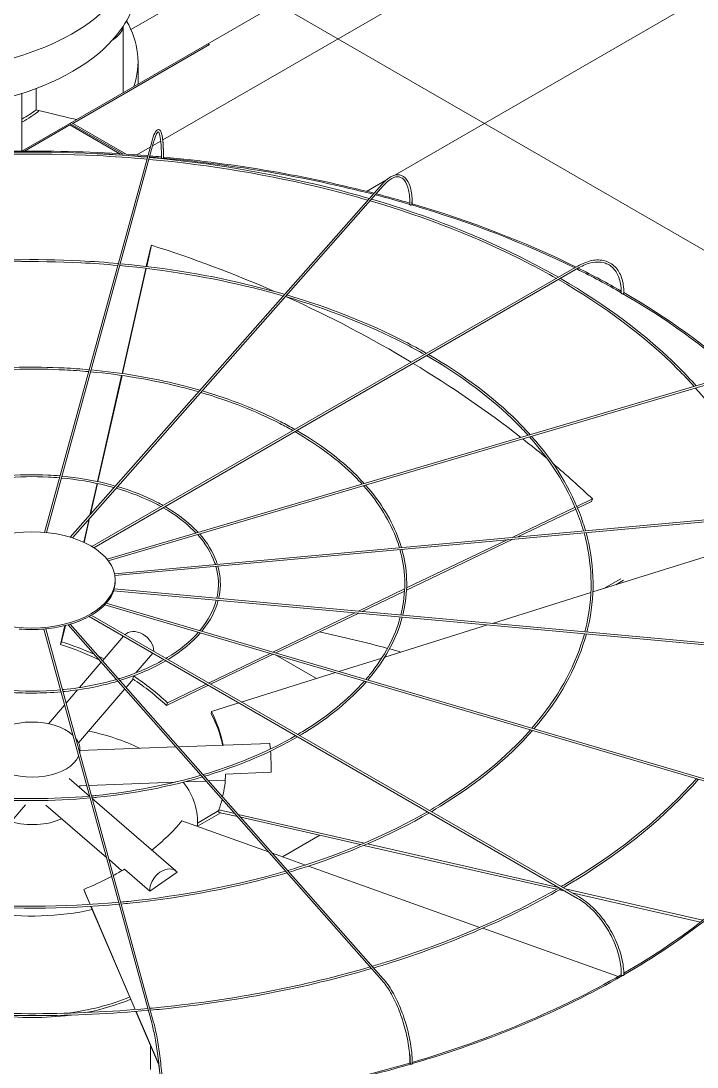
# Model space of a CAD drawing. Header units: millimetres. Extents: x -312439 to 477422, y -331570 to 212570.
# Drawn here: x 356684 to 357532, y 102484 to 103796 of the extents above; entities that cross this region are included whole.
import ezdxf

# ---------------------------------------------------------------- set-up
doc = ezdxf.new("R2010")
doc.units = ezdxf.units.MM

msp = doc.modelspace()

# ---------------------------------------------------------------- linework, layer by layer
at = {"color": 3, "linetype": 'Continuous', "lineweight": 0, "extrusion": (-1.11022e-16, 0.816497, 0.57735)}
for p, q in [((356685.487, 103632.897), (357775.59, 104262.268)), ((356862.206, 103646.926), (357775.51, 104174.222)), ((357145.994, 103972.294), (356822.252, 103785.381)), ((357775.51, 103962.222), (357152.982, 103602.805)), ((357005.596, 103817.712), (360963.333, 101532.712)), ((356920.726, 103766.712), (356749.253, 103667.712)), ((356918.994, 103767.712), (356920.726, 103766.712)), ((356745.789, 103665.712), (356688.988, 103632.918)), ((356745.789, 103667.712), (356812.196, 103629.372)), ((356808.316, 103629.612), (356745.789, 103665.712)), ((356747.521, 103668.712), (356816.093, 103629.122)), ((356713.926, 103154.598), (356848.394, 103644.767)), ((356716.401, 103154.361), (356850.756, 103644.119)), ((356829.739, 103628.181), (356846.498, 103637.857)), ((356849.516, 103639.599), (356859.723, 103645.492)), ((357142.55, 103596.782), (357117.73, 103582.453)), ((356746.237, 103148.496), (357136.915, 103591.178)), ((357138.751, 103589.557), (356748.802, 103147.7)), ((356841.51, 103488.269), (356846.739, 103511.352)), ((356848.069, 103514.784), (356842.048, 103488.204)), ((356846.739, 103511.352), (356848.069, 103514.784)), ((357382.428, 103488.571), (356773.236, 103136.855)), ((357383.652, 103486.45), (356775.601, 103135.391)), ((356811.08, 103353.924), (356840.966, 103485.867)), ((356841.504, 103485.802), (356811.616, 103353.847)), ((356780.387, 103218.417), (356810.537, 103351.527)), ((356811.073, 103351.45), (356780.914, 103218.303)), ((357560.848, 103347.115), (356792.278, 103121.022)), ((356793.913, 103118.949), (357561.539, 103344.765)), ((356770.872, 103176.41), (356779.846, 103216.028)), ((356780.373, 103215.914), (356771.616, 103177.253)), ((357381.37, 103187.272), (357400.977, 103196.682)), ((357399.646, 103193.25), (357382.347, 103184.947)), ((357399.646, 103193.25), (357400.977, 103196.682)), ((356801.654, 103102.725), (357654.742, 103180.734)), ((356802.112, 103100.307), (357654.966, 103178.295)), ((357300.196, 103148.313), (357379.16, 103186.211)), ((357380.136, 103183.886), (357307.387, 103148.971)), ((356763.116, 103142.167), (356769.744, 103171.43)), ((356770.488, 103172.273), (356763.617, 103141.936)), ((357627.083, 103150.562), (357401.556, 103079.911)), ((357301.055, 103145.932), (357167.897, 103082.024)), ((357168.015, 103084.875), (357293.865, 103145.275)), ((357436.587, 103096.525), (357415.228, 103084.194)), ((356801.308, 103083.805), (357654.966, 103005.744)), ((356802.521, 103092.972), (356802.521, 103094.972)), ((357107.456, 103055.81), (357165.52, 103083.677)), ((357430.375, 103088.939), (357440.051, 103094.525)), ((356800.585, 103081.411), (357654.742, 103003.304)), ((357165.377, 103080.815), (357112.344, 103055.363)), ((357399.069, 103079.132), (357275.555, 103040.438)), ((357560.848, 102836.923), (356789.52, 103063.828)), ((356791.358, 103065.841), (357561.539, 102839.273)), ((356769.838, 103049.146), (357382.428, 102695.467)), ((357383.652, 102697.589), (356772.315, 103050.544)), ((357000.292, 103004.378), (357103.151, 103053.744)), ((357108.04, 103053.297), (357003.9, 103003.316)), ((356712.879, 103033.256), (356848.394, 102539.272)), ((356715.358, 103033.479), (356850.756, 102539.92)), ((356734.043, 103013.811), (356739.426, 103037.58)), ((356740.013, 103037.727), (356735.373, 103017.243)), ((356743.492, 103038.653), (357136.915, 102592.861)), ((357138.751, 102594.481), (356746.096, 103039.405)), ((357269.477, 103038.534), (357140.495, 102998.128)), ((356812.934, 103024.264), (356786.588, 102993.523)), ((356734.043, 103013.811), (356735.373, 103017.243)), ((356784.978, 102991.645), (356757.774, 102959.903)), ((356849.727, 103003.022), (356828.602, 102978.374)), ((356919.466, 102965.587), (356996.993, 103002.795)), ((357000.602, 103001.733), (356922.108, 102964.061)), ((357054.855, 102971.299), (357003.741, 103000.81)), ((357136.89, 102996.999), (357082.886, 102980.081)), ((357078.683, 102978.764), (356960.674, 102941.795)), ((356825.068, 102970.476), (356816.13, 102960.048)), ((356755.342, 102957.066), (356740.933, 102940.253)), ((356814.521, 102958.17), (356756.553, 102890.534)), ((356919.433, 102962.777), (356866.72, 102937.478)), ((356868.051, 102940.91), (356916.791, 102964.303)), ((356866.72, 102937.478), (356868.051, 102940.91)), ((356957.498, 102940.8), (356923.155, 102930.042)), ((356739.009, 102938.008), (356718.952, 102914.605)), ((356923.06, 102927.085), (356923.155, 102930.042)), ((356995.997, 102889.875), (356881.795, 102885.643)), ((356878.631, 102885.525), (356758.357, 102881.068)), ((356758.357, 102882.111), (356758.357, 102876.737)), ((356940.998, 102851.448), (356998.227, 102853.569)), ((356770.26, 102823.76), (356744.717, 102845.894)), ((356766.682, 102837.131), (356757.676, 102836.797)), ((356758.357, 102836.822), (356758.357, 102834.074)), ((356877.811, 102841.249), (356769.197, 102837.224)), ((356916.442, 102842.681), (356889.715, 102841.691)), ((356940.521, 102843.574), (356919.606, 102842.798)), ((356878.704, 102729.784), (356773.711, 102820.769)), ((356625.175, 102737.242), (356690.017, 102812.899)), ((356791.434, 102746.903), (356715.761, 102812.48)), ((356932.614, 102805.556), (356905.635, 102789.98)), ((356905.635, 102785.98), (356934.84, 102802.842)), ((356932.543, 102803.365), (356932.639, 102806.322)), ((356955.823, 102798.058), (356932.543, 102803.365)), ((356932.639, 102806.322), (356952.532, 102801.787)), ((356956.622, 102800.855), (357114.791, 102764.8)), ((357110.212, 102762.865), (356959.912, 102797.126)), ((356994.95, 102753.723), (356886.244, 102792.55)), ((356905.635, 102785.624), (356905.635, 102792.874)), ((357059.017, 102774.535), (357012.26, 102747.54)), ((357355.872, 102706.866), (357114.305, 102761.932)), ((357118.849, 102763.874), (357358.605, 102709.221)), ((356810.822, 102730.102), (356794.767, 102744.015)), ((357040.972, 102737.285), (356999.72, 102752.019)), ((356814.097, 102732.057), (356845.893, 102704.504)), ((357259.981, 102659.061), (357044.746, 102735.937)), ((356845.893, 102704.504), (356880.088, 102728.324)), ((356763.05, 102706.734), (356771.17, 102687.818)), ((356764.285, 102703.397), (356763.05, 102706.734)), ((356770.978, 102687.806), (356764.285, 102703.397)), ((357367.13, 102704.299), (357359.396, 102706.062)), ((357366.7, 102707.376), (357539.418, 102668.004)), ((357536.451, 102665.702), (357375.225, 102702.454)), ((356827.583, 102555.951), (356772.004, 102685.415)), ((356772.197, 102685.427), (356827.773, 102555.966)), ((357433.038, 102597.25), (357263.352, 102657.857)), ((356857.278, 102486.778), (356828.602, 102553.576)), ((356828.793, 102553.591), (356857.211, 102487.394)), ((356846.678, 102511.472), (356846.678, 102480.796))]:
    msp.add_line(p, q, dxfattribs=at)
at = {"color": 4, "linetype": 'Continuous', "lineweight": 0, "extrusion": (-1.11022e-16, 0.816497, 0.57735)}
for p, q in [((356812.694, 103789.638), (356812.694, 103706.34)), ((356831.14, 103744.938), (356831.14, 103716.99)), ((356685.663, 103705.454), (356685.663, 103632.999)), ((356703.428, 103711.589), (356703.428, 103684.764)), ((356703.428, 103684.764), (356746.106, 103674.305)), ((356685.663, 103669.074), (356686.639, 103669.638))]:
    msp.add_line(p, q, dxfattribs=at)
at = {"color": 4, "linetype": 'Continuous', "lineweight": 0}
for centre, major_axis, start_param, end_param in [((356550.673, 103894.992), (280.467, 0), 2.09061646, 5.89048623), ((356550.673, 103894.992), (192.285, 0), 2.38113558, 5.89048623), ((356550.673, 103898.192), (188.366, 0), 2.40326565, 5.89048623), ((356550.673, 103847.392), (280.467, 0), 3.14159265, 5.89048623), ((356550.673, 103847.392), (280.467, 0), 5.89048623, 6.28318531), ((356550.673, 103744.938), (-280.467, 0), 2.94940144, 3.46347913), ((356764.876, 103791.697), (47.818, 0), 5.52075839, 6.19932215), ((356550.673, 103752.192), (192.285, 0), 5.4906313, 5.63043956), ((356550.673, 103748.138), (192.285, 0), 5.4906313, 5.66499498)]:
    msp.add_ellipse(centre, major_axis=major_axis, ratio=0.57735027, start_param=start_param, end_param=end_param, dxfattribs=at)
at = {"color": 3, "linetype": 'Continuous', "lineweight": 0}
for centre, major_axis, ratio, start_param, end_param in [((356764.876, 103699.697), (47.818, 0), 0.57735027, 4.30900682, 4.49381771), ((356698.462, 103027.437), (-1048.768, 0), 0.57735027, 4.57359934, 4.85199434), ((356698.462, 103027.437), (-1046.319, 0), 0.57735027, 4.57364216, 4.63432464), ((356698.462, 103027.437), (-1046.319, 0), 0.57735027, 4.55682048, 4.57124415), ((356698.462, 103027.437), (-1048.768, 0), 0.57735027, 4.55718579, 4.57120693), ((356861.805, 103624.191), (1.225, -0.004), 0.56474576, 3.14159265, 4.55699194), ((356861.805, 103624.191), (1.225, -0.004), 0.56474576, 4.55699194, 6.12778827), ((356698.462, 103027.437), (-1046.319, 0), 0.57735027, 4.2914666, 4.55448885), ((356861.996, 103624.889), (1.225, 0), 0.57735027, 5.71748689, 6.28318531), ((356698.462, 103027.437), (-1048.768, 0), 0.57735027, 4.29134899, 4.55463788), ((356698.462, 103027.437), (-1046.319, 0), 0.57735027, 4.24262693, 4.28868124), ((356698.462, 103027.437), (-1048.768, 0), 0.57735027, 4.24381435, 4.28857014), ((357173.325, 103565.752), (1.225, -0.01), 0.56597275, 3.14159265, 4.24604342), ((357173.325, 103565.752), (1.225, -0.01), 0.56597275, 4.24604342, 5.81683974), ((356698.462, 103027.437), (-1046.319, 0), 0.57735027, 4.00461262, 4.24016109), ((357173.881, 103566.382), (1.225, 0), 0.57735027, 5.29033196, 6.28318531), ((356698.462, 103027.437), (-1048.768, 0), 0.57735027, 4.00443097, 4.24060103), ((356699.792, 102860.157), (-942.562, 365.4), 0.65992862, 4.64663537, 4.80984928), ((356698.462, 103027.437), (-1046.319, 0), 0.57735027, 3.92863661, 4.00129229), ((356698.462, 103027.437), (-1048.768, 0), 0.57735027, 3.93098858, 4.00111844), ((357438.321, 103454.594), (1.225, -0.016), 0.56830663, 3.14159265, 3.93464288), ((357438.321, 103454.594), (1.225, -0.016), 0.56830663, 3.93464288, 5.50543921), ((356698.462, 103027.437), (-1046.319, 0), 0.57735027, 3.70570419, 3.9258203), ((357439.187, 103455.094), (-1.225, 0), 0.57735027, 1.83263032, 3.14159265), ((356698.462, 103027.437), (-1048.768, 0), 0.57735027, 3.70411228, 3.92650775), ((356699.792, 102860.157), (-942.562, 365.4), 0.65992862, 4.45394149, 4.62923067), ((356699.792, 102860.157), (-942.562, 365.4), 0.65992862, 4.28319099, 4.45112181), ((356699.792, 102860.157), (-942.562, 365.4), 0.65992862, 4.23904287, 4.2800546), ((356699.792, 102860.157), (-942.562, 365.4), 0.65992862, 4.15803474, 4.22871948), ((356698.029, 103092.972), (-104.492, 0), 0.57735027, 2.67392209, 2.98094469), ((356698.029, 103092.972), (-104.492, 0), 0.57735027, 2.98808135, 3.14159265), ((356698.029, 103092.972), (-104.492, 0), 0.57735027, 2.35976282, 2.66678542), ((356698.029, 103092.972), (-104.492, 0), 0.57735027, 2.04560356, 2.35262616), ((356698.029, 103092.972), (-104.492, 0), 0.57735027, 1.41728503, 1.72430763), ((356698.029, 103092.972), (-104.492, 0), 0.57735027, 1.73144429, 2.03846689), ((356831.051, 103011.431), (-16.786, 14.386), 0.73180825, 3.6699438, 6.25547108), ((356698.462, 102462.548), (1046.319, 0), 0.57735027, 1.13086203, 1.21917829), ((356698.462, 102856.725), (-226.18, 87.683), 0.65992862, 4.59602029, 4.80984928), ((356699.792, 102860.157), (226.18, -87.683), 0.65992862, 1.48816133, 1.66825663), ((356698.462, 102462.548), (1046.319, 0), 0.57735027, 1.11315293, 1.12829513), ((356699.792, 102860.157), (226.18, -87.683), 0.65992862, 1.43137513, 1.46305029), ((356698.462, 102856.725), (-226.18, 87.683), 0.65992862, 4.15803474, 4.39268064), ((356699.792, 102860.157), (226.18, -87.683), 0.65992862, 1.01644208, 1.25303729), ((356698.462, 102856.725), (242.456, -7.798), 0.79709982, 0.20115917, 0.41264052), ((356698.557, 102859.682), (242.456, -7.798), 0.79709982, 0.18583027, 0.41264052), ((356698.462, 102882.111), (-59.895, 0), 0.57735027, 3.69756416, 5.76575409), ((356698.462, 102792.874), (-207.174, 0), 0.57735027, 4.00561733, 4.36390833), ((356698.462, 102882.111), (-59.895, 0), 0.57735027, 3.02719924, 3.57014533), ((356996.815, 102867.783), (-0.819, 22.092), 0.05230802, 5.46284956, 6.28318531), ((356698.462, 102882.111), (-59.895, 0), 0.57735027, 0.78539816, 2.89978042), ((356996.815, 102867.783), (-0.819, 22.092), 0.05230802, 4.01155215, 5.31083021), ((356698.557, 102859.682), (242.456, -7.798), 0.79709982, 6.13145768, 6.28093219), ((356698.462, 102792.874), (-207.174, 0), 0.57735027, 3.08204121, 3.55783774), ((356698.557, 102859.682), (242.456, -7.798), 0.79709982, 6.04401129, 6.11604234), ((356698.462, 102822.489), (-59.895, 0), 0.57735027, 1.1079301, 2.23846982), ((356697.226, 102860.062), (-227.492, -84.221), 0.6873805, 2.02158825, 2.2576377), ((356698.462, 103027.437), (-1046.319, 0), 0.57735027, 2.35898226, 2.6687056), ((356698.462, 103027.437), (-1048.768, 0), 0.57735027, 2.35667794, 2.66891462), ((356697.226, 102860.062), (-227.492, -84.221), 0.6873805, 1.7758456, 1.84274406), ((356864.226, 102713.077), (14.478, 16.707), 0.67950023, 6.14949631, 8.84418497), ((356697.226, 102860.062), (-227.492, -84.221), 0.6873805, 1.60582316, 1.76537716), ((356698.462, 102792.874), (-207.174, 0), 0.57735027, 1.30817895, 1.9425337), ((356698.462, 103027.437), (-1046.319, 0), 0.57735027, 2.04376734, 2.35460013), ((356698.462, 103027.437), (-1048.768, 0), 0.57735027, 2.04258502, 2.35459852), ((357438.321, 102599.779), (-1.225, 0.017), 0.58625442, 0, 0.79329185), ((357439.187, 102599.279), (-1.225, 0), 0.57735027, 0.26183399, 3.14159265), ((356698.462, 102668.369), (-207.174, 0), 0.57735027, 1.77816663, 2.202298), ((356698.462, 102668.369), (-212.072, 0), 0.57735027, 1.89063678, 2.19285982), ((356698.462, 102668.369), (-212.072, 0), 0.57735027, 1.3476903, 1.79509044), ((356698.462, 103027.437), (-1046.319, 0), 0.57735027, 1.72891751, 2.04055715), ((356698.462, 103027.437), (-1048.768, 0), 0.57735027, 1.72854634, 2.04038352), ((357173.325, 102488.621), (-1.225, 0.011), 0.58858829, 0, 0.47632773), ((357173.881, 102487.991), (-1.225, 0), 0.57735027, 0, 3.14159265)]:
    msp.add_ellipse(centre, major_axis=major_axis, ratio=ratio, start_param=start_param, end_param=end_param, dxfattribs=at)
msp.add_ellipse((356698.029, 103094.972), major_axis=(-104.492, 0), ratio=0.57735027, dxfattribs=at)
for points, knots in [([(356863.221, 103624.889), (356863.221, 103631.703), (356863.015, 103637.769), (356862.204, 103647.843), (356861.606, 103651.839), (356859.999, 103657.526), (356859.097, 103659.587), (356855.957, 103660.048), (356854.963, 103659.458), (356852.759, 103657.117), (356851.529, 103654.499), (356849.611, 103648.973), (356849.002, 103646.982), (356848.394, 103644.767)], [4.71238898, 4.71238898, 4.71238898, 4.71238898, 5.02654825, 5.02654825, 5.34070751, 5.34070751, 5.65486678, 5.65486678, 5.82360284, 5.82360284, 6.1377621, 6.1377621, 6.28318531, 6.28318531, 6.28318531, 6.28318531]), ([(356850.756, 103644.119), (356852.029, 103648.759), (356853.306, 103652.325), (356855.53, 103656.647), (356856.527, 103657.246), (356856.633, 103657.246), (356857.452, 103656.652), (356858.861, 103651.994), (356859.439, 103648.594), (356860.281, 103639.621), (356860.529, 103633.901), (356860.581, 103626.349), (356860.583, 103625.281), (356860.58, 103624.194)], [6.28318531, 6.28318531, 6.28318531, 6.28318531, 6.59845219, 6.59845219, 6.89265788, 6.89265788, 7.20992592, 7.20992592, 7.50402257, 7.50402257, 7.81881569, 7.81881569, 7.86952551, 7.86952551, 7.86952551, 7.86952551]), ([(356861.694, 103649.43), (356861.73, 103649.187), (356861.766, 103648.94), (356862.374, 103644.593), (356862.751, 103639.38), (356863.003, 103630.431), (356863.039, 103627.39), (356863.03, 103624.19)], [1.101311746, 1.101311746, 1.101311746, 1.101311746, 1.120767624, 1.120767624, 1.438035664, 1.438035664, 1.586302602, 1.586302602, 1.586302602, 1.586302602]), ([(356843.039, 103625.248), (356821.794, 103627.17), (356800.435, 103628.669), (356703.734, 103633.513), (356627.668, 103632), (356553.018, 103625.248)], [3.771589677, 3.771589677, 3.771589677, 3.771589677, 3.840445898, 3.840445898, 4.082391957, 4.082391957, 4.082391957, 4.082391957]), ([(356842.381, 103622.848), (356821.589, 103624.723), (356800.687, 103626.193), (356704.436, 103631.064), (356628.347, 103629.581), (356553.676, 103622.848)], [3.7720633, 3.7720633, 3.7720633, 3.7720633, 3.839550132, 3.839550132, 4.081918334, 4.081918334, 4.081918334, 4.081918334]), ([(357119.463, 103571.404), (357102.736, 103576.277), (357085.753, 103580.861), (356997.078, 103602.946), (356921.739, 103615.568), (356844.859, 103622.623)], [3.459637643, 3.459637643, 3.459637643, 3.459637643, 3.519736913, 3.519736913, 3.769381517, 3.769381517, 3.769381517, 3.769381517]), ([(357121.254, 103573.433), (357103.992, 103578.479), (357086.46, 103583.216), (356997.362, 103605.374), (356922.205, 103617.964), (356845.517, 103625.022)], [3.458315721, 3.458315721, 3.458315721, 3.458315721, 3.520259366, 3.520259366, 3.768912043, 3.768912043, 3.768912043, 3.768912043]), ([(357175.106, 103566.382), (357175.106, 103573.242), (357174.504, 103579.438), (357172.119, 103589.939), (357170.34, 103594.251), (357165.618, 103600.59), (357162.622, 103602.613), (357156.062, 103603.752), (357152.625, 103603.058), (357145.372, 103599.378), (357141.515, 103596.234), (357137.418, 103591.744), (357137.166, 103591.463), (357136.915, 103591.178)], [4.71238898, 4.71238898, 4.71238898, 4.71238898, 5.02654825, 5.02654825, 5.34070751, 5.34070751, 5.65486678, 5.65486678, 5.94845155, 5.94845155, 6.26261081, 6.26261081, 6.28318531, 6.28318531, 6.28318531, 6.28318531]), ([(357138.751, 103589.557), (357142.407, 103593.7), (357146.039, 103596.762), (357152.771, 103600.45), (357155.833, 103601.075), (357161.198, 103600.135), (357163.586, 103598.56), (357167.694, 103592.966), (357169.36, 103588.947), (357171.569, 103578.936), (357172.128, 103572.973), (357172.104, 103566.147), (357172.102, 103565.955), (357172.101, 103565.762)], [6.28318531, 6.28318531, 6.28318531, 6.28318531, 6.59783007, 6.59783007, 6.91209691, 6.91209691, 7.22936495, 7.22936495, 7.54663299, 7.54663299, 7.86046851, 7.86046851, 7.86952551, 7.86952551, 7.86952551, 7.86952551]), ([(357355.835, 103473.218), (357344.097, 103479.923), (357332.051, 103486.448), (357259.969, 103523.469), (357193.359, 103549.71), (357122.06, 103570.644)], [3.146975566, 3.146975566, 3.146975566, 3.146975566, 3.199958928, 3.199958928, 3.456525414, 3.456525414, 3.456525414, 3.456525414]), ([(357358.29, 103474.636), (357346.111, 103481.618), (357333.6, 103488.407), (357261.201, 103525.585), (357194.847, 103551.758), (357123.849, 103572.671)], [3.145113132, 3.145113132, 3.145113132, 3.145113132, 3.200037836, 3.200037836, 3.455209352, 3.455209352, 3.455209352, 3.455209352]), ([(357174.513, 103569.8), (357174.536, 103568.983), (357174.549, 103568.156), (357174.556, 103566.799), (357174.555, 103566.275), (357174.55, 103565.748)], [7.8059806913, 7.8059806913, 7.8059806913, 7.8059806913, 7.8451401512, 7.8451401512, 7.8694167814, 7.8694167814, 7.8694167814, 7.8694167814]), ([(356806.472, 103491.953), (356790.624, 103493.381), (356774.691, 103494.496), (356702.376, 103498.112), (356645.455, 103496.987), (356589.585, 103491.953)], [3.772165081, 3.772165081, 3.772165081, 3.772165081, 3.840593344, 3.840593344, 4.081816553, 4.081816553, 4.081816553, 4.081816553]), ([(356805.814, 103489.553), (356790.419, 103490.934), (356774.943, 103492.02), (356703.077, 103495.663), (356646.133, 103494.568), (356590.243, 103489.553)], [3.772797592, 3.772797592, 3.772797592, 3.772797592, 3.839399606, 3.839399606, 4.081184042, 4.081184042, 4.081184042, 4.081184042]), ([(357015.136, 103453.189), (357002.344, 103456.92), (356989.354, 103460.425), (356922.735, 103476.989), (356866.416, 103486.427), (356808.95, 103491.727)], [3.459218713, 3.459218713, 3.459218713, 3.459218713, 3.520344822, 3.520344822, 3.768597722, 3.768597722, 3.768597722, 3.768597722]), ([(357440.411, 103455.094), (357440.411, 103461.995), (357439.467, 103468.375), (357435.733, 103479.489), (357432.94, 103484.224), (357425.746, 103491.504), (357421.352, 103494.047), (357411.483, 103496.653), (357406.016, 103496.721), (357394.559, 103494.446), (357388.563, 103492.094), (357382.533, 103488.632), (357382.48, 103488.602), (357382.428, 103488.571)], [3.14159265, 3.14159265, 3.14159265, 3.14159265, 3.45575192, 3.45575192, 3.76991118, 3.76991118, 4.08269654, 4.08269654, 4.39544819, 4.39544819, 4.70960746, 4.70960746, 4.71238898, 4.71238898, 4.71238898, 4.71238898]), ([(357383.652, 103486.45), (357389.402, 103489.77), (357395.127, 103492.011), (357405.925, 103494.151), (357410.991, 103494.052), (357419.994, 103491.598), (357423.94, 103489.249), (357430.431, 103482.475), (357432.973, 103478.042), (357436.353, 103467.453), (357437.185, 103461.303), (357437.096, 103454.611)], [1.57079633, 1.57079633, 1.57079633, 1.57079633, 1.88806437, 1.88806437, 2.20533241, 2.20533241, 2.52260045, 2.52260045, 2.83986849, 2.83986849, 3.15713653, 3.15713653, 3.15713653, 3.15713653]), ([(357013.345, 103451.159), (357001.087, 103454.719), (356988.648, 103458.07), (356922.452, 103474.561), (356865.95, 103484.032), (356808.292, 103489.328)], [3.460983159, 3.460983159, 3.460983159, 3.460983159, 3.519648571, 3.519648571, 3.769222865, 3.769222865, 3.769222865, 3.769222865]), ([(357528.581, 103337.623), (357521.948, 103345.023), (357515.017, 103352.336), (357466.797, 103400.524), (357416.388, 103438.381), (357358.293, 103471.809)], [2.833719703, 2.833719703, 2.833719703, 2.833719703, 2.880073873, 2.880073873, 3.143270218, 3.143270218, 3.143270218, 3.143270218]), ([(357531.182, 103338.389), (357524.305, 103346.096), (357517.107, 103353.708), (357468.701, 103402.1), (357418.516, 103439.858), (357360.744, 103473.224)], [2.831913395, 2.831913395, 2.831913395, 2.831913395, 2.879924499, 2.879924499, 3.141418031, 3.141418031, 3.141418031, 3.141418031]), ([(357190.56, 103377.797), (357182.054, 103382.637), (357173.333, 103387.352), (357119.54, 103414.981), (357069.505, 103434.686), (357015.943, 103450.401)], [3.148849473, 3.148849473, 3.148849473, 3.148849473, 3.199944541, 3.199944541, 3.456834427, 3.456834427, 3.456834427, 3.456834427]), ([(357193.017, 103379.215), (357184.068, 103384.333), (357174.883, 103389.311), (357120.772, 103417.097), (357070.992, 103436.734), (357017.732, 103452.428)], [3.146361804, 3.146361804, 3.146361804, 3.146361804, 3.200049713, 3.200049713, 3.455080387, 3.455080387, 3.455080387, 3.455080387]), ([(357320.338, 103276.364), (357315.578, 103281.646), (357310.615, 103286.869), (357274.637, 103322.821), (357236.725, 103351.274), (357193.021, 103376.389)], [2.83591825, 2.83591825, 2.83591825, 2.83591825, 2.880098074, 2.880098074, 3.143909361, 3.143909361, 3.143909361, 3.143909361]), ([(357322.943, 103277.13), (357317.936, 103282.719), (357312.705, 103288.241), (357276.54, 103324.397), (357238.853, 103352.751), (357195.472, 103377.804)], [2.833499431, 2.833499431, 2.833499431, 2.833499431, 2.879899034, 2.879899034, 3.141439875, 3.141439875, 3.141439875, 3.141439875]), ([(356769.918, 103358.702), (356759.462, 103359.637), (356748.951, 103360.369), (356701.014, 103362.757), (356663.233, 103362.02), (356626.14, 103358.702)], [3.773286698, 3.773286698, 3.773286698, 3.773286698, 3.840886477, 3.840886477, 4.080694936, 4.080694936, 4.080694936, 4.080694936]), ([(356769.259, 103356.302), (356759.256, 103357.191), (356749.203, 103357.892), (356701.715, 103360.308), (356663.911, 103359.6), (356626.798, 103356.302)], [3.774238416, 3.774238416, 3.774238416, 3.774238416, 3.839097695, 3.839097695, 4.079743218, 4.079743218, 4.079743218, 4.079743218]), ([(356907.257, 103330.95), (356899.46, 103333.199), (356891.554, 103335.323), (356847.829, 103346.221), (356810.17, 103352.54), (356771.738, 103356.077)], [3.463595352, 3.463595352, 3.463595352, 3.463595352, 3.51947091, 3.51947091, 3.768879274, 3.768879274, 3.768879274, 3.768879274]), ([(356909.05, 103332.981), (356900.717, 103335.401), (356892.26, 103337.677), (356848.113, 103348.649), (356810.636, 103354.935), (356772.396, 103358.477)], [3.46094335, 3.46094335, 3.46094335, 3.46094335, 3.520514255, 3.520514255, 3.7679441, 3.7679441, 3.7679441, 3.7679441]), ([(357620.575, 103177.61), (357618.553, 103184.691), (357616.286, 103191.75), (357596.822, 103246.248), (357568.695, 103292.411), (357530.384, 103335.601)], [2.519571261, 2.519571261, 2.519571261, 2.519571261, 2.559550642, 2.559550642, 2.829500903, 2.829500903, 2.829500903, 2.829500903]), ([(357025.322, 103282.396), (357020.037, 103285.382), (357014.629, 103288.295), (356979.12, 103306.534), (356945.67, 103319.701), (356909.857, 103330.194)], [3.152476318, 3.152476318, 3.152476318, 3.152476318, 3.199914714, 3.199914714, 3.457374967, 3.457374967, 3.457374967, 3.457374967]), ([(357027.782, 103283.817), (357022.053, 103287.078), (357016.179, 103290.254), (356980.352, 103308.65), (356947.158, 103321.749), (356911.646, 103332.221)], [3.148732281, 3.148732281, 3.148732281, 3.148732281, 3.200072384, 3.200072384, 3.454746323, 3.454746323, 3.454746323, 3.454746323]), ([(357112.123, 103215.112), (357109.229, 103218.29), (357106.224, 103221.436), (357082.486, 103245.155), (357057.085, 103264.195), (357027.789, 103280.992)], [2.840166791, 2.840166791, 2.840166791, 2.840166791, 2.880145835, 2.880145835, 3.145067211, 3.145067211, 3.145067211, 3.145067211]), ([(357114.733, 103215.88), (357111.589, 103219.364), (357108.315, 103222.808), (357084.389, 103246.73), (357059.213, 103265.672), (357030.24, 103282.408)], [2.836508955, 2.836508955, 2.836508955, 2.836508955, 2.879847671, 2.879847671, 3.141363941, 3.141363941, 3.141363941, 3.141363941]), ([(357389.76, 103156.503), (357388.315, 103161.495), (357386.708, 103166.471), (357372.196, 103207.132), (357351.018, 103241.859), (357322.147, 103274.342)], [2.521788299, 2.521788299, 2.521788299, 2.521788299, 2.55939978, 2.55939978, 2.830291828, 2.830291828, 2.830291828, 2.830291828]), ([(357392.244, 103156.73), (357390.706, 103162.082), (357388.982, 103167.415), (357374.311, 103208.279), (357353.277, 103242.812), (357324.743, 103275.106)], [2.520659116, 2.520659116, 2.520659116, 2.520659116, 2.560589234, 2.560589234, 2.827907762, 2.827907762, 2.827907762, 2.827907762]), ([(356733.363, 103225.45), (356728.3, 103225.893), (356723.212, 103226.241), (356699.653, 103227.403), (356681.011, 103227.053), (356662.695, 103225.45)], [3.776630452, 3.776630452, 3.776630452, 3.776630452, 3.841752063, 3.841752063, 4.077351182, 4.077351182, 4.077351182, 4.077351182]), ([(356732.704, 103223.049), (356728.095, 103223.447), (356723.465, 103223.765), (356700.355, 103224.953), (356681.69, 103224.632), (356663.353, 103223.049)], [3.778551419, 3.778551419, 3.778551419, 3.778551419, 3.838185012, 3.838185012, 4.075430215, 4.075430215, 4.075430215, 4.075430215]), ([(356801.165, 103210.736), (356797.833, 103211.678), (356794.462, 103212.575), (356773.208, 103217.88), (356754.39, 103221.047), (356735.183, 103222.827)], [3.471418325, 3.471418325, 3.471418325, 3.471418325, 3.518930063, 3.518930063, 3.767850767, 3.767850767, 3.767850767, 3.767850767]), ([(356802.962, 103212.771), (356799.091, 103213.881), (356795.167, 103214.929), (356773.491, 103220.309), (356754.856, 103223.443), (356735.841, 103225.226)], [3.466082688, 3.466082688, 3.466082688, 3.466082688, 3.521010964, 3.521010964, 3.765995554, 3.765995554, 3.765995554, 3.765995554]), ([(356860.07, 103186.988), (356858.017, 103188.124), (356855.927, 103189.237), (356838.701, 103198.087), (356821.836, 103204.715), (356803.771, 103209.987)], [3.163350536, 3.163350536, 3.163350536, 3.163350536, 3.199816759, 3.199816759, 3.458993739, 3.458993739, 3.458993739, 3.458993739]), ([(356862.542, 103188.415), (356860.036, 103189.822), (356857.476, 103191.196), (356839.934, 103200.203), (356823.323, 103206.763), (356805.561, 103212.014)], [3.15578841, 3.15578841, 3.15578841, 3.15578841, 3.200131949, 3.200131949, 3.453750875, 3.453750875, 3.453750875, 3.453750875]), ([(357158.951, 103135.397), (357158.085, 103138.314), (357157.135, 103141.223), (357147.576, 103168.048), (357133.357, 103191.325), (357113.941, 103213.094)], [2.526062853, 2.526062853, 2.526062853, 2.526062853, 2.559096419, 2.559096419, 2.831723129, 2.831723129, 2.831723129, 2.831723129]), ([(357161.438, 103135.625), (357160.475, 103138.901), (357159.408, 103142.167), (357149.69, 103169.196), (357135.616, 103192.279), (357116.539, 103213.858)], [2.5243135, 2.5243135, 2.5243135, 2.5243135, 2.560878912, 2.560878912, 2.828143092, 2.828143092, 2.828143092, 2.828143092]), ([(356903.885, 103153.854), (356902.872, 103154.932), (356901.834, 103156.003), (356890.336, 103167.487), (356877.446, 103177.116), (356862.555, 103185.594)], [2.852936139, 2.852936139, 2.852936139, 2.852936139, 2.880283876, 2.880283876, 3.148538696, 3.148538696, 3.148538696, 3.148538696]), ([(356906.511, 103154.626), (356905.238, 103156.007), (356903.925, 103157.374), (356892.239, 103169.063), (356879.574, 103178.594), (356865.009, 103187.011)], [2.84544614, 2.84544614, 2.84544614, 2.84544614, 2.879690294, 2.879690294, 3.141137935, 3.141137935, 3.141137935, 3.141137935]), ([(356928.117, 103114.289), (356927.847, 103115.132), (356927.563, 103115.974), (356922.957, 103128.962), (356915.696, 103140.791), (356905.733, 103151.844)], [2.538956365, 2.538956365, 2.538956365, 2.538956365, 2.558172992, 2.558172992, 2.836025224, 2.836025224, 2.836025224, 2.836025224]), ([(356930.614, 103114.518), (356930.238, 103115.719), (356929.834, 103116.918), (356925.07, 103130.111), (356917.955, 103141.746), (356908.334, 103152.609)], [2.535128932, 2.535128932, 2.535128932, 2.535128932, 2.561728893, 2.561728893, 2.828841782, 2.828841782, 2.828841782, 2.828841782]), ([(357391.513, 103029.835), (357392.62, 103034.074), (357393.609, 103038.323), (357402.073, 103079.629), (357400.71, 103117.267), (357390.441, 103154.106)], [2.206572109, 2.206572109, 2.206572109, 2.206572109, 2.238438586, 2.238438586, 2.515769314, 2.515769314, 2.515769314, 2.515769314]), ([(357393.985, 103029.609), (357395.17, 103034.177), (357396.22, 103038.758), (357404.49, 103080.22), (357403.066, 103117.689), (357392.921, 103154.333)], [2.20754654, 2.20754654, 2.20754654, 2.20754654, 2.241548585, 2.241548585, 2.514698228, 2.514698228, 2.514698228, 2.514698228]), ([(357160.707, 103050.94), (357161.323, 103053.363), (357161.882, 103055.79), (357167.508, 103083.063), (357166.585, 103108.3), (357159.644, 103133.001)], [2.210316481, 2.210316481, 2.210316481, 2.210316481, 2.237655596, 2.237655596, 2.51702204, 2.51702204, 2.51702204, 2.51702204]), ([(357163.176, 103050.715), (357163.87, 103053.467), (357164.491, 103056.225), (357169.924, 103083.654), (357168.939, 103108.722), (357162.124, 103133.228)], [2.211718384, 2.211718384, 2.211718384, 2.211718384, 2.242315601, 2.242315601, 2.515402874, 2.515402874, 2.515402874, 2.515402874]), ([(356929.881, 103072.048), (356930.023, 103072.652), (356930.158, 103073.257), (356932.944, 103086.498), (356932.459, 103099.333), (356928.844, 103111.896)], [2.221614787, 2.221614787, 2.221614787, 2.221614787, 2.235297735, 2.235297735, 2.520800805, 2.520800805, 2.520800805, 2.520800805]), ([(356932.344, 103071.823), (356932.559, 103072.757), (356932.758, 103073.693), (356935.358, 103087.089), (356934.812, 103099.756), (356931.327, 103112.123)], [2.224061215, 2.224061215, 2.224061215, 2.224061215, 2.244587809, 2.244587809, 2.517487833, 2.517487833, 2.517487833, 2.517487833]), ([(356908.556, 103031.364), (356908.965, 103031.85), (356909.369, 103032.336), (356919.31, 103044.501), (356925.893, 103056.944), (356929.279, 103069.643)], [1.903307061, 1.903307061, 1.903307061, 1.903307061, 1.915350543, 1.915350543, 2.203452943, 2.203452943, 2.203452943, 2.203452943]), ([(356911.118, 103030.61), (356911.618, 103031.214), (356912.11, 103031.819), (356921.927, 103044.127), (356928.408, 103056.621), (356931.753, 103069.417)], [1.909987851, 1.909987851, 1.909987851, 1.909987851, 1.924618049, 1.924618049, 2.206425781, 2.206425781, 2.206425781, 2.206425781]), ([(357116.777, 102970.111), (357118.411, 102972.004), (357120.005, 102973.909), (357140.287, 102998.877), (357153.287, 103023.44), (357160.076, 103048.538)], [1.894116328, 1.894116328, 1.894116328, 1.894116328, 1.917671716, 1.917671716, 2.201274894, 2.201274894, 2.201274894, 2.201274894]), ([(357119.355, 102969.352), (357121.076, 102971.364), (357122.753, 102973.389), (357142.907, 102998.503), (357155.806, 103023.118), (357162.552, 103048.312)], [1.897570624, 1.897570624, 1.897570624, 1.897570624, 1.922320382, 1.922320382, 2.202808492, 2.202808492, 2.202808492, 2.202808492]), ([(356866.064, 102996.418), (356866.666, 102996.776), (356867.265, 102997.136), (356883.439, 103006.961), (356896.6, 103017.727), (356906.801, 103029.327)], [1.585149833, 1.585149833, 1.585149833, 1.585149833, 1.596233634, 1.596233634, 1.886390456, 1.886390456, 1.886390456, 1.886390456]), ([(356868.492, 102995.016), (356869.115, 102995.392), (356869.735, 102995.77), (356885.959, 103005.775), (356899.155, 103016.726), (356909.388, 103028.566)], [1.592315094, 1.592315094, 1.592315094, 1.592315094, 1.603748231, 1.603748231, 1.893388943, 1.893388943, 1.893388943, 1.893388943]), ([(357324.987, 102908.861), (357327.855, 102912.16), (357330.644, 102915.481), (357361.265, 102953.254), (357380.682, 102989.938), (357390.873, 103027.433)], [1.891059564, 1.891059564, 1.891059564, 1.891059564, 1.918447026, 1.918447026, 2.200552897, 2.200552897, 2.200552897, 2.200552897]), ([(357327.57, 102908.101), (357330.524, 102911.518), (357333.394, 102914.96), (357363.886, 102952.88), (357383.202, 102989.615), (357393.349, 103027.207)], [1.893387733, 1.893387733, 1.893387733, 1.893387733, 1.921549455, 1.921549455, 2.201585872, 2.201585872, 2.201585872, 2.201585872]), ([(356806.616, 102970.829), (356807.306, 102971.037), (356807.995, 102971.247), (356828.874, 102977.702), (356847.455, 102985.663), (356863.632, 102994.994)], [1.267045676, 1.267045676, 1.267045676, 1.267045676, 1.27702015, 1.27702015, 1.570336557, 1.570336557, 1.570336557, 1.570336557]), ([(356808.397, 102968.81), (356809.147, 102969.039), (356809.894, 102969.27), (356831.018, 102975.894), (356849.764, 102984.033), (356866.077, 102993.582)], [1.272186296, 1.272186296, 1.272186296, 1.272186296, 1.282962347, 1.282962347, 1.577666055, 1.577666055, 1.577666055, 1.577666055]), ([(356736.271, 102957.247), (356736.922, 102957.309), (356737.572, 102957.373), (356761.084, 102959.735), (356783.344, 102964.005), (356804.028, 102970.059)], [0.949238609, 0.949238609, 0.949238609, 0.949238609, 0.957681574, 0.957681574, 1.254620941, 1.254620941, 1.254620941, 1.254620941]), ([(356736.928, 102954.849), (356737.8, 102954.933), (356738.671, 102955.02), (356762.573, 102957.487), (356784.989, 102961.857), (356805.816, 102968.033)], [0.951064936, 0.951064936, 0.951064936, 0.951064936, 0.962301991, 0.962301991, 1.259854639, 1.259854639, 1.259854639, 1.259854639]), ([(356825.356, 102974.525), (356825.339, 102974.372), (356825.32, 102974.219), (356825.139, 102972.917), (356824.857, 102971.839), (356824.48, 102970.866)], [25.28971129, 25.28971129, 25.28971129, 25.28971129, 25.51327082, 25.51327082, 27.21415767, 27.21415767, 27.21415767, 27.21415767]), ([(357031.305, 102901.017), (357033.508, 102902.307), (357035.688, 102903.61), (357068.654, 102923.712), (357094.727, 102945.06), (357115.006, 102968.079)], [1.577975631, 1.577975631, 1.577975631, 1.577975631, 1.598113062, 1.598113062, 1.885671956, 1.885671956, 1.885671956, 1.885671956]), ([(357033.743, 102899.609), (357035.964, 102900.919), (357038.162, 102902.243), (357071.176, 102922.526), (357097.285, 102944.059), (357117.596, 102967.317)], [1.581619842, 1.581619842, 1.581619842, 1.581619842, 1.601882376, 1.601882376, 1.889205457, 1.889205457, 1.889205457, 1.889205457]), ([(356661.605, 102954.618), (356662.482, 102954.539), (356663.359, 102954.463), (356687.488, 102952.446), (356711.24, 102952.524), (356734.452, 102954.618)], [0.630366287, 0.630366287, 0.630366287, 0.630366287, 0.641648359, 0.641648359, 0.94043004, 0.94043004, 0.94043004, 0.94043004]), ([(356662.264, 102957.018), (356662.733, 102956.976), (356663.203, 102956.935), (356686.88, 102954.91), (356710.608, 102954.952), (356733.793, 102957.018)], [0.632258371, 0.632258371, 0.632258371, 0.632258371, 0.638337859, 0.638337859, 0.938537956, 0.938537956, 0.938537956, 0.938537956]), ([(356912.704, 102850.619), (356915.013, 102851.307), (356917.312, 102852.006), (356959.73, 102865.166), (356996.671, 102881.02), (357028.864, 102899.597)], [1.261848076, 1.261848076, 1.261848076, 1.261848076, 1.278507505, 1.278507505, 1.570566343, 1.570566343, 1.570566343, 1.570566343]), ([(357196.539, 102805.618), (357200.348, 102807.839), (357204.113, 102810.084), (357253.87, 102840.464), (357292.855, 102872.394), (357323.21, 102906.83)], [1.575583148, 1.575583148, 1.575583148, 1.575583148, 1.598741205, 1.598741205, 1.885432931, 1.885432931, 1.885432931, 1.885432931]), ([(357198.981, 102804.208), (357202.807, 102806.449), (357206.588, 102808.716), (357256.392, 102839.278), (357295.414, 102871.392), (357325.801, 102906.068)], [1.578026357, 1.578026357, 1.578026357, 1.578026357, 1.601256762, 1.601256762, 1.887796271, 1.887796271, 1.887796271, 1.887796271]), ([(356914.489, 102848.596), (356916.857, 102849.306), (356919.213, 102850.027), (356961.875, 102863.358), (356998.981, 102879.389), (357031.311, 102898.184)], [1.264451017, 1.264451017, 1.264451017, 1.264451017, 1.281488092, 1.281488092, 1.574251683, 1.574251683, 1.574251683, 1.574251683]), ([(356772.826, 102823.995), (356774.824, 102824.182), (356776.821, 102824.376), (356824.431, 102829.192), (356868.842, 102837.742), (356910.113, 102849.853)], [0.945863763, 0.945863763, 0.945863763, 0.945863763, 0.95883914, 0.95883914, 1.255627672, 1.255627672, 1.255627672, 1.255627672]), ([(356773.484, 102821.597), (356775.703, 102821.805), (356777.92, 102822.023), (356825.92, 102826.945), (356870.488, 102835.594), (356911.902, 102847.826)], [0.946791669, 0.946791669, 0.946791669, 0.946791669, 0.961156725, 0.961156725, 1.25825401, 1.25825401, 1.25825401, 1.25825401]), ([(357361.733, 102710.244), (357367.163, 102713.401), (357372.525, 102716.597), (357439.069, 102757.251), (357490.955, 102799.75), (357531.382, 102845.591)], [1.574326589, 1.574326589, 1.574326589, 1.574326589, 1.599055591, 1.599055591, 1.885237716, 1.885237716, 1.885237716, 1.885237716]), ([(357364.177, 102708.833), (357369.623, 102712.011), (357375.001, 102715.228), (357441.591, 102756.065), (357493.514, 102798.749), (357533.974, 102844.829)], [1.576164321, 1.576164321, 1.576164321, 1.576164321, 1.600943265, 1.600943265, 1.88701346, 1.88701346, 1.88701346, 1.88701346]), ([(356625.051, 102821.368), (356626.826, 102821.206), (356628.603, 102821.051), (356676.944, 102816.988), (356724.524, 102817.145), (356771.007, 102821.368)], [0.629347255, 0.629347255, 0.629347255, 0.629347255, 0.640828535, 0.640828535, 0.941449071, 0.941449071, 0.941449071, 0.941449071]), ([(356625.709, 102823.767), (356627.078, 102823.644), (356628.447, 102823.524), (356676.336, 102819.452), (356723.892, 102819.574), (356770.348, 102823.767)], [0.630291706, 0.630291706, 0.630291706, 0.630291706, 0.639167998, 0.639167998, 0.940504621, 0.940504621, 0.940504621, 0.940504621]), ([(357018.79, 102730.411), (357022.72, 102731.577), (357026.631, 102732.764), (357090.586, 102752.631), (357145.886, 102776.376), (357194.095, 102804.201)], [1.260112578, 1.260112578, 1.260112578, 1.260112578, 1.279004431, 1.279004431, 1.570642983, 1.570642983, 1.570642983, 1.570642983]), ([(357020.577, 102728.387), (357024.564, 102729.575), (357028.532, 102730.785), (357092.732, 102750.823), (357148.197, 102774.745), (357196.544, 102802.787)], [1.261855173, 1.261855173, 1.261855173, 1.261855173, 1.280993608, 1.280993608, 1.573104483, 1.573104483, 1.573104483, 1.573104483]), ([(356809.38, 102690.744), (356812.727, 102691.055), (356816.07, 102691.379), (356887.778, 102698.649), (356954.341, 102711.479), (357016.199, 102729.646)], [0.944736348, 0.944736348, 0.944736348, 0.944736348, 0.959225727, 0.959225727, 1.25596384, 1.25596384, 1.25596384, 1.25596384]), ([(356810.038, 102688.345), (356813.606, 102688.678), (356817.168, 102689.026), (356889.267, 102696.402), (356955.986, 102709.331), (357017.987, 102727.619)], [0.945358255, 0.945358255, 0.945358255, 0.945358255, 0.960772431, 0.960772431, 1.257716852, 1.257716852, 1.257716852, 1.257716852]), ([(357124.844, 102610.24), (357130.406, 102611.886), (357135.939, 102613.565), (357221.426, 102640.136), (357295.071, 102671.765), (357359.288, 102708.827)], [1.259205702, 1.259205702, 1.259205702, 1.259205702, 1.279253109, 1.279253109, 1.570621219, 1.570621219, 1.570621219, 1.570621219]), ([(357126.631, 102608.215), (357132.25, 102609.884), (357137.84, 102611.586), (357223.571, 102638.328), (357297.382, 102670.134), (357361.736, 102707.413)], [1.260515466, 1.260515466, 1.260515466, 1.260515466, 1.280745787, 1.280745787, 1.572469242, 1.572469242, 1.572469242, 1.572469242]), ([(356589.155, 102690.517), (356591.422, 102690.312), (356593.691, 102690.112), (356665.792, 102683.993), (356737.176, 102684.195), (356806.903, 102690.517)], [0.629634706, 0.629634706, 0.629634706, 0.629634706, 0.639445125, 0.639445125, 0.941161621, 0.941161621, 0.941161621, 0.941161621]), ([(357382.428, 102695.467), (357388.177, 102692.148), (357393.949, 102687.752), (357404.934, 102677.245), (357410.146, 102671.135), (357419.477, 102657.817), (357423.594, 102650.612), (357430.316, 102635.835), (357432.919, 102628.267), (357436.355, 102613.538), (357437.185, 102606.38), (357437.096, 102599.795)], [4.71238898, 4.71238898, 4.71238898, 4.71238898, 5.02965702, 5.02965702, 5.34692506, 5.34692506, 5.6641931, 5.6641931, 5.98146114, 5.98146114, 6.29872918, 6.29872918, 6.29872918, 6.29872918]), ([(357440.411, 102599.279), (357440.411, 102606.179), (357439.466, 102613.598), (357435.792, 102628.777), (357433.063, 102636.534), (357426.088, 102651.647), (357421.843, 102659), (357412.243, 102672.597), (357406.889, 102678.839), (357395.581, 102689.61), (357389.628, 102694.138), (357383.652, 102697.589)], [0, 0, 0, 0, 0.31415927, 0.31415927, 0.62831853, 0.62831853, 0.9424778, 0.9424778, 1.25663706, 1.25663706, 1.57079633, 1.57079633, 1.57079633, 1.57079633]), ([(356588.496, 102688.117), (356591.17, 102687.874), (356593.847, 102687.639), (356666.4, 102681.529), (356737.809, 102681.767), (356807.561, 102688.117)], [0.629005431, 0.629005431, 0.629005431, 0.629005431, 0.64055333, 0.64055333, 0.941790896, 0.941790896, 0.941790896, 0.941790896]), ([(356845.923, 102557.539), (356850.621, 102557.973), (356855.314, 102558.428), (356951.113, 102568.151), (357039.816, 102585.257), (357122.252, 102609.475)], [0.94415889, 0.94415889, 0.94415889, 0.94415889, 0.959419158, 0.959419158, 1.25609347, 1.25609347, 1.25609347, 1.25609347]), ([(356846.581, 102555.14), (356851.5, 102555.596), (356856.413, 102556.074), (356952.602, 102565.904), (357041.462, 102583.109), (357124.041, 102607.448)], [0.944626582, 0.944626582, 0.944626582, 0.944626582, 0.960579805, 0.960579805, 1.257409099, 1.257409099, 1.257409099, 1.257409099]), ([(357136.915, 102592.861), (357140.571, 102588.718), (357144.252, 102583.501), (357151.295, 102571.398), (357154.654, 102564.501), (357160.673, 102549.759), (357163.332, 102541.916), (357167.679, 102526.078), (357169.367, 102518.085), (357171.603, 102502.759), (357172.15, 102495.429), (357172.102, 102488.747), (357172.101, 102488.69), (357172.101, 102488.632)], [6.28318531, 6.28318531, 6.28318531, 6.28318531, 6.59783007, 6.59783007, 6.91495265, 6.91495265, 7.23222069, 7.23222069, 7.54948873, 7.54948873, 7.86675677, 7.86675677, 7.86952551, 7.86952551, 7.86952551, 7.86952551]), ([(357175.106, 102487.991), (357175.106, 102494.852), (357174.503, 102502.375), (357172.154, 102518.038), (357170.409, 102526.174), (357165.945, 102542.28), (357163.228, 102550.246), (357157.082, 102565.242), (357153.654, 102572.27), (357146.408, 102584.714), (357142.593, 102590.128), (357138.751, 102594.481)], [4.71238898, 4.71238898, 4.71238898, 4.71238898, 5.02654825, 5.02654825, 5.34070751, 5.34070751, 5.65486678, 5.65486678, 5.96902604, 5.96902604, 6.28318531, 6.28318531, 6.28318531, 6.28318531]), ([(356551.954, 102554.912), (356555.523, 102554.587), (356559.094, 102554.273), (356655.851, 102546.117), (356751.084, 102546.435), (356844.103, 102554.912)], [0.628847379, 0.628847379, 0.628847379, 0.628847379, 0.640415364, 0.640415364, 0.941948948, 0.941948948, 0.941948948, 0.941948948]), ([(356552.612, 102557.311), (356555.774, 102557.024), (356558.938, 102556.746), (356655.243, 102548.581), (356750.452, 102548.863), (356843.445, 102557.311)], [0.62931922, 0.62931922, 0.62931922, 0.62931922, 0.639583767, 0.639583767, 0.941477106, 0.941477106, 0.941477106, 0.941477106]), ([(356848.394, 102539.272), (356849.667, 102534.632), (356850.946, 102528.91), (356853.389, 102515.848), (356854.551, 102508.5), (356856.633, 102492.947), (356857.552, 102484.745), (356859.054, 102468.309), (356859.637, 102460.077), (356860.409, 102444.409), (356860.598, 102436.974), (356860.58, 102430.27), (356860.58, 102430.228), (356860.58, 102430.186)], [0, 0, 0, 0, 0.31526689, 0.31526689, 0.63253493, 0.63253493, 0.94980297, 0.94980297, 1.26707101, 1.26707101, 1.58433905, 1.58433905, 1.5863402, 1.5863402, 1.5863402, 1.5863402]), ([(356863.221, 102429.484), (356863.221, 102436.298), (356863.014, 102443.856), (356862.209, 102459.737), (356861.61, 102468.056), (356860.078, 102484.648), (356859.145, 102492.918), (356857.035, 102508.607), (356855.859, 102516.024), (356853.375, 102529.288), (356852.069, 102535.133), (356850.756, 102539.92)], [4.71238898, 4.71238898, 4.71238898, 4.71238898, 5.02654825, 5.02654825, 5.34070751, 5.34070751, 5.65486678, 5.65486678, 5.96902604, 5.96902604, 6.28318531, 6.28318531, 6.28318531, 6.28318531]), ([(356860.772, 102429.484), (356860.772, 102436.249), (356860.566, 102443.768), (356859.764, 102459.577), (356859.168, 102467.863), (356857.906, 102481.522), (356857.337, 102486.908), (356856.71, 102492.169)], [4.71238898, 4.71238898, 4.71238898, 4.71238898, 5.026548246, 5.026548246, 5.340707511, 5.340707511, 5.545847126, 5.545847126, 5.545847126, 5.545847126])]:
    msp.add_open_spline(points, degree=3, knots=knots, dxfattribs=at)
msp.add_open_spline([(357172.657, 102487.991), (357172.657, 102491.752), (357172.472, 102495.729), (357172.105, 102499.857)], degree=3, dxfattribs=at)

doc.saveas('drawing.dxf')
